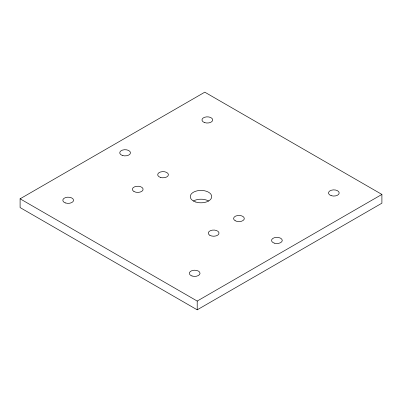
<?xml version="1.0" encoding="UTF-8"?>
<svg xmlns="http://www.w3.org/2000/svg" width="402" height="402" viewBox="0 0 402 402"><rect width="100%" height="100%" fill="white"/><g stroke="black" fill="none" stroke-linecap="round" stroke-linejoin="round"><path stroke-width="0.6" d="M20.1 198.809L204.794 92.179L381.9 194.427L381.9 203.191L197.206 309.821L20.1 207.573L20.1 198.809L197.206 301.058L381.9 194.427M197.206 301.058L197.206 309.821M193.412 201A10.733 6.196 0 0 1 208.588 201M195.633 201.985A10.733 6.196 0 0 0 211.733 196.618A10.733 6.196 0 0 0 195.633 191.251A10.733 6.196 0 0 0 195.633 201.985M133.951 191.503A5.367 3.1 0 0 0 142.931 190.116A5.367 3.1 0 0 0 136.358 186.322A5.367 3.1 0 0 0 133.951 191.503M209.854 235.326A5.367 3.1 0 0 0 218.834 233.939A5.367 3.1 0 0 0 212.261 230.145A5.367 3.1 0 0 0 209.854 235.326M235.155 220.718A5.367 3.1 0 0 0 244.135 219.331A5.367 3.1 0 0 0 237.562 215.537A5.367 3.1 0 0 0 235.155 220.718M160.368 177.393A5.367 3.1 0 0 0 168.418 174.709A5.367 3.1 0 0 0 160.368 172.026A5.367 3.1 0 0 0 160.368 177.393M274.219 243.125A5.367 3.1 0 0 0 282.269 240.441A5.367 3.1 0 0 0 274.219 237.758A5.367 3.1 0 0 0 274.219 243.125M122.414 155.479A5.367 3.1 0 0 0 130.464 152.795A5.367 3.1 0 0 0 122.414 150.112A5.367 3.1 0 0 0 122.414 155.479M204.643 122.615A5.367 3.1 0 0 0 212.693 119.932A5.367 3.1 0 0 0 204.643 117.248A5.367 3.1 0 0 0 204.643 122.615M331.147 195.648A5.367 3.1 0 0 0 339.198 192.965A5.367 3.1 0 0 0 331.147 190.282A5.367 3.1 0 0 0 331.147 195.648M191.99 275.988A5.367 3.1 0 0 0 200.04 273.305A5.367 3.1 0 0 0 191.99 270.621A5.367 3.1 0 0 0 191.99 275.988M65.486 202.955A5.367 3.1 0 0 0 73.541 200.271A5.367 3.1 0 0 0 65.486 197.588A5.367 3.1 0 0 0 65.486 202.955"/></g></svg>
